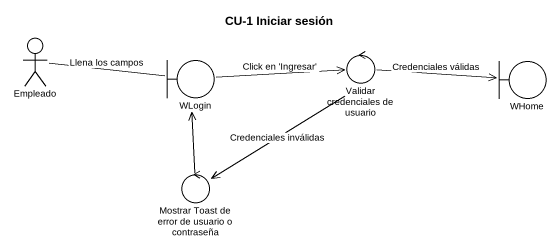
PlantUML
@startuml
title CU-1 Iniciar sesión
actor Empleado
boundary WLogin
control "Validar credenciales de usuario" as Validar_credenciales_de
boundary WHome
control "Mostrar Toast de error de usuario o contraseña" as Mostrar_Toast_de_error_de
WLogin -left- Empleado : Llena los campos
WLogin -right-> Validar_credenciales_de : Click en 'Ingresar'
Validar_credenciales_de -right-> WHome : Credenciales válidas
Validar_credenciales_de --> Mostrar_Toast_de_error_de : Credenciales inválidas
Mostrar_Toast_de_error_de -up-> WLogin
@enduml
